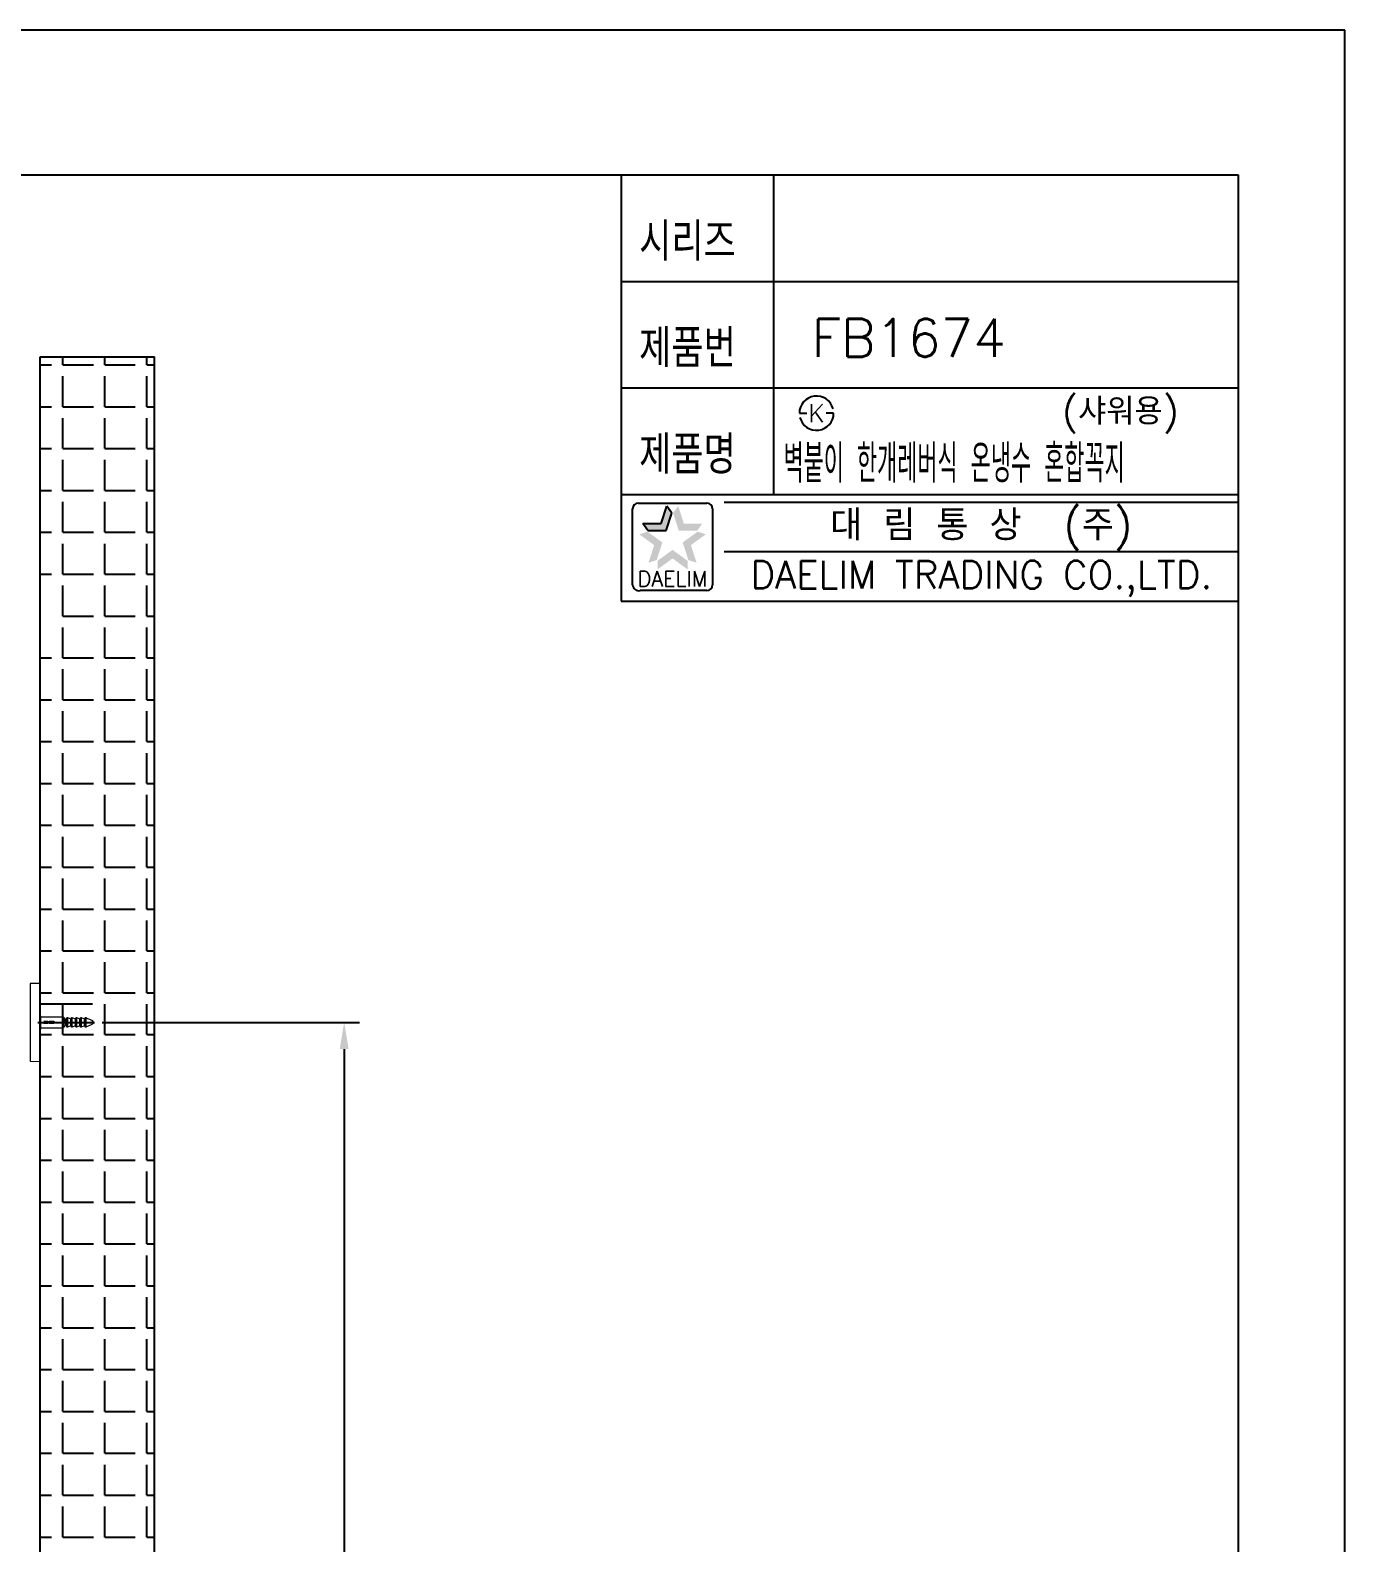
# Model space of a CAD drawing. Extents: x 3627 to 4221, y 1255 to 1675.
# Drawn here: x 4048.6 to 4221.2, y 1476.1 to 1674.8 of the extents above; entities that cross this region are included whole.
import ezdxf
from ezdxf.enums import TextEntityAlignment as Align

# ---------------------------------------------------------------- set-up
doc = ezdxf.new("R2010")
doc.units = 0
doc.header["$LTSCALE"] = 7
doc.header["$MEASUREMENT"] = 0
doc.layers.get('0').update_dxf_attribs({"color": 2, "linetype": 'CONTINUOUS'})
for name, color, linetype in [('D', 2, 'CONTINUOUS'), ('HT', 3, 'CONTINUOUS'), ('TXT', 4, 'CONTINUOUS')]:
    doc.layers.add(name, color=color, linetype=linetype)
doc.styles.add('GHS', font='romans', dxfattribs={"bigfont": 'ghs'})
doc.styles.add('ROMANS', font='romans')

# ---------------------------------------------------------------- blocks, each defined once
blk = doc.blocks.new('A$C460A07DD')
at = {"color": 1}
blk.add_line((-0.19, 0), (4.47, 0), dxfattribs=at)
at = {"color": 7, "linetype": 'Continuous', "lineweight": 15}
for p, q in [((1.88, 0.44), (0, 0.44)), ((0.29, 0.09), (0.58, 0.09)), ((0.58, 0.06), (0.58, 0.09)), ((0.71, -0.02), (0.71, 0.02)), ((0.79, 0.03), (0.75, 0.03)), ((0.75, -0.02), (0.75, 0.03)), ((0.79, 0.06), (0.79, 0.09)), ((0.79, 0.09), (1.08, 0.09)), ((0.79, 0.03), (0.79, -0.02)), ((1.08, 0.06), (1.08, 0.09)), ((1.88, 0.44), (1.88, 0.42)), ((1.88, 0.42), (1.92, 0.42)), ((1.92, -0.42), (1.92, 0.42)), ((1.95, 0.4), (1.95, -0.4)), ((2.19, 0.22), (2.11, 0.22)), ((2.19, -0.36), (2.19, 0.36)), ((2.24, 0.4), (2.24, -0.4)), ((2.24, 0.4), (2.51, 0.28)), ((2.51, -0.28), (2.51, 0.28)), ((2.56, 0.24), (2.55, 0.26)), ((2.56, -0.36), (2.56, 0.36)), ((2.61, 0.4), (2.61, -0.4)), ((2.61, 0.4), (2.89, 0.28)), ((2.89, -0.28), (2.89, 0.28)), ((2.94, -0.36), (2.94, 0.36)), ((2.99, 0.4), (2.99, -0.4)), ((2.99, 0.4), (3.26, 0.28)), ((3.26, -0.28), (3.26, 0.28)), ((3.31, -0.36), (3.31, 0.36)), ((3.36, 0.4), (3.36, -0.4)), ((3.36, 0.4), (3.64, 0.28)), ((3.64, -0.28), (3.64, 0.28)), ((3.69, -0.36), (3.69, 0.36)), ((3.74, 0.4), (3.74, -0.4)), ((4.29, -0.15), (4.29, 0.15)), ((4.31, 0.09), (4.31, -0.09)), ((0, -0.44), (1.88, -0.44)), ((0.58, -0.09), (0.29, -0.09)), ((0.58, -0.09), (0.58, -0.06)), ((0.75, -0.02), (0.79, -0.02)), ((0.79, -0.09), (0.79, -0.06)), ((1.08, -0.09), (0.79, -0.09)), ((1.08, -0.09), (1.08, -0.06)), ((1.92, -0.42), (1.88, -0.42)), ((1.88, -0.42), (1.88, -0.44)), ((2.18, -0.22), (2.19, -0.22)), ((2.51, -0.28), (2.24, -0.4)), ((2.89, -0.28), (2.61, -0.4)), ((3.26, -0.28), (2.99, -0.4)), ((3.64, -0.28), (3.36, -0.4))]:
    blk.add_line(p, q, dxfattribs=at)
blk.add_line((0, 0.44), (0, -0.44))
at = {"color": 8, "linetype": 'Continuous', "lineweight": 15}
blk.add_line((2.12, 0.14), (2.12, 0.19), dxfattribs=at)
at = {"color": 7, "linetype": 'Continuous', "lineweight": 15}
for centre, radius, start, end in [((0.66, 0.33), 0.304, 263.4644, 270.2691), ((0.72, 0.2), 0.18, 267.0203, 279.0053), ((0.79, 0.03), 0.0375, 90, 180), ((0.61, 0.03), 0.179, 357.0075, 9.0446), ((1.16, 0.33), 0.304, 263.4644, 270.2691), ((0.66, -0.33), 0.304, 89.7309, 96.5356), ((0.72, -0.2), 0.18, 80.9947, 92.9797), ((0.79, -0.02), 0.0375, 180, 270), ((0.61, -0.03), 0.179, 350.9554, 2.9925), ((1.16, -0.33), 0.304, 89.7309, 96.5356)]:
    blk.add_arc(centre, radius, start, end, dxfattribs=at)
for points, knots in [([(0.29, 0.06), (0.34, 0.06), (0.42, 0.06), (0.52, 0.06), (0.57, 0.06), (0.58, 0.06), (0.58, 0.06)], [0, 0, 0, 0, 0.472067, 0.778735, 0.931401, 1, 1, 1, 1]), ([(0.62, 0.03), (0.62, 0.03), (0.62, 0.03), (0.6, 0.03), (0.54, 0.03), (0.46, 0.03), (0.37, 0.03), (0.31, 0.03), (0.29, 0.03)], [0, 0, 0, 0, 0.020848, 0.125544, 0.284114, 0.573057, 0.828417, 1, 1, 1, 1]), ([(0.58, 0.09), (0.58, 0.09), (0.59, 0.09), (0.61, 0.09), (0.63, 0.08), (0.65, 0.06), (0.66, 0.04), (0.66, 0.03), (0.66, 0.02)], [0, 0, 0, 0, 0.016892, 0.235372, 0.450772, 0.624179, 0.82807, 1, 1, 1, 1]), ([(0.62, 0.03), (0.62, 0.03), (0.62, 0.04), (0.62, 0.05), (0.61, 0.06), (0.6, 0.06), (0.59, 0.06), (0.58, 0.06)], [0, 0, 0, 0, 0.173018, 0.375117, 0.543599, 0.7526, 1, 1, 1, 1]), ([(0.62, -0.02), (0.62, -0.02), (0.62, 0), (0.62, 0.01), (0.62, 0.03)], [0, 0, 0, 0, 0.234311, 1, 1, 1, 1]), ([(0.66, 0.02), (0.66, 0.01), (0.66, 0), (0.66, -0.02), (0.66, -0.02)], [0, 0, 0, 0, 0.76562, 1, 1, 1, 1]), ([(0.71, 0.02), (0.71, 0.03), (0.71, 0.04), (0.72, 0.06), (0.74, 0.08), (0.76, 0.09), (0.78, 0.09), (0.79, 0.09)], [0, 0, 0, 0, 0.141948, 0.3524597, 0.5653594, 0.7808906, 1, 1, 1, 1]), ([(0.79, 0.06), (0.84, 0.06), (0.92, 0.06), (1.02, 0.06), (1.07, 0.06), (1.08, 0.06), (1.08, 0.06)], [0, 0, 0, 0, 0.472067, 0.778735, 0.931401, 1, 1, 1, 1]), ([(1.12, 0.03), (1.12, 0.03), (1.12, 0.03), (1.1, 0.03), (1.04, 0.03), (0.96, 0.03), (0.87, 0.03), (0.81, 0.03), (0.79, 0.03)], [0, 0, 0, 0, 0.0208478, 0.1255439, 0.284114, 0.5730569, 0.828417, 1, 1, 1, 1]), ([(1.08, 0.09), (1.08, 0.09), (1.09, 0.09), (1.11, 0.09), (1.13, 0.08), (1.15, 0.06), (1.16, 0.04), (1.16, 0.03), (1.16, 0.02)], [0, 0, 0, 0, 0.0168916, 0.2353719, 0.4507719, 0.6241792, 0.8280698, 1, 1, 1, 1]), ([(1.12, 0.03), (1.12, 0.03), (1.12, 0.04), (1.12, 0.05), (1.11, 0.06), (1.1, 0.06), (1.09, 0.06), (1.08, 0.06)], [0, 0, 0, 0, 0.173018, 0.375117, 0.543599, 0.7526, 1, 1, 1, 1]), ([(1.12, -0.02), (1.12, -0.02), (1.12, 0), (1.12, 0.01), (1.12, 0.03)], [0, 0, 0, 0, 0.2343115, 1, 1, 1, 1]), ([(1.16, 0.02), (1.16, 0.01), (1.16, 0), (1.16, -0.02), (1.16, -0.02)], [0, 0, 0, 0, 0.76562, 1, 1, 1, 1]), ([(1.92, 0.42), (1.92, 0.42), (1.93, 0.42), (1.93, 0.41), (1.94, 0.41), (1.95, 0.41), (1.95, 0.4)], [0, 0, 0, 0, 0.143051, 0.35299, 0.744782, 1, 1, 1, 1]), ([(1.95, 0.4), (1.98, 0.37), (2.04, 0.3), (2.09, 0.22), (2.12, 0.19)], [0, 0, 0, 0, 0.499794, 1, 1, 1, 1]), ([(2.06, 0.26), (2.06, 0.26), (2.07, 0.27), (2.07, 0.27), (2.07, 0.26), (2.08, 0.25), (2.08, 0.23), (2.09, 0.2), (2.09, 0.16), (2.09, 0.13), (2.1, 0.08), (2.1, 0.04), (2.11, -0.01), (2.11, -0.05), (2.12, -0.1), (2.12, -0.14), (2.12, -0.17), (2.13, -0.21), (2.13, -0.23), (2.14, -0.25), (2.14, -0.27), (2.15, -0.27), (2.15, -0.27), (2.15, -0.26), (2.15, -0.26)], [0, 0, 0, 0, 0.039201, 0.086432, 0.132392, 0.179677, 0.225688, 0.273031, 0.319056, 0.36642, 0.412399, 0.459718, 0.505671, 0.552967, 0.598876, 0.646118, 0.692028, 0.739263, 0.78522, 0.832503, 0.878484, 0.925794, 0.97182, 1, 1, 1, 1]), ([(2.14, -0.26), (2.14, -0.26), (2.13, -0.26), (2.13, -0.25), (2.13, -0.23), (2.12, -0.21), (2.12, -0.17), (2.11, -0.14), (2.11, -0.1), (2.11, -0.05), (2.1, -0.01), (2.1, 0.04), (2.09, 0.08), (2.09, 0.12), (2.09, 0.16), (2.08, 0.19), (2.08, 0.22), (2.07, 0.24), (2.07, 0.26), (2.06, 0.27), (2.06, 0.27), (2.06, 0.26), (2.06, 0.26)], [0, 0, 0, 0, 0.011735, 0.066651, 0.119992, 0.17488, 0.228165, 0.282998, 0.336284, 0.391123, 0.444465, 0.49936, 0.552735, 0.607655, 0.661083, 0.716056, 0.769466, 0.82442, 0.877766, 0.932655, 0.985938, 1, 1, 1, 1]), ([(2.15, -0.27), (2.15, -0.27), (2.15, -0.27), (2.15, -0.26), (2.14, -0.25), (2.14, -0.23), (2.13, -0.21), (2.13, -0.17), (2.13, -0.14), (2.12, -0.1), (2.12, -0.05), (2.11, -0.01), (2.11, 0.04), (2.1, 0.08), (2.1, 0.13), (2.1, 0.16), (2.09, 0.2), (2.09, 0.23), (2.08, 0.25), (2.08, 0.26), (2.07, 0.27), (2.07, 0.27), (2.07, 0.26), (2.07, 0.26)], [0, 0, 0, 0, 0.0408033, 0.0881608, 0.1368874, 0.1842164, 0.2329177, 0.2801968, 0.3288489, 0.3761235, 0.4247752, 0.4720993, 0.520801, 0.5681529, 0.6168769, 0.6642774, 0.7130502, 0.7604408, 0.8092019, 0.8565364, 0.9052405, 0.9525138, 1, 1, 1, 1]), ([(2.07, 0.26), (2.07, 0.26), (2.08, 0.27), (2.08, 0.27), (2.08, 0.26), (2.09, 0.25), (2.09, 0.22), (2.1, 0.2), (2.1, 0.16), (2.11, 0.13), (2.11, 0.08), (2.11, 0.04), (2.12, -0.01), (2.12, -0.05), (2.13, -0.09), (2.13, -0.13), (2.13, -0.17), (2.14, -0.2), (2.14, -0.23), (2.15, -0.25), (2.15, -0.26), (2.16, -0.27), (2.16, -0.26), (2.16, -0.26)], [0, 0, 0, 0, 0.024066, 0.073584, 0.121777, 0.171357, 0.219603, 0.269246, 0.317499, 0.367156, 0.415359, 0.464966, 0.513142, 0.562724, 0.610854, 0.660381, 0.708518, 0.758044, 0.806231, 0.855808, 0.904022, 0.953628, 1, 1, 1, 1]), ([(2.11, 0.21), (2.11, 0.22), (2.1, 0.24), (2.09, 0.25), (2.08, 0.26)], [0, 0, 0, 0, 0.499577, 1, 1, 1, 1]), ([(2.18, -0.22), (2.18, -0.22), (2.18, -0.22), (2.18, -0.21), (2.17, -0.2), (2.17, -0.18), (2.16, -0.15), (2.16, -0.12), (2.16, -0.09), (2.15, -0.06), (2.15, -0.02), (2.14, 0.02), (2.14, 0.05), (2.13, 0.09), (2.13, 0.12), (2.13, 0.15), (2.12, 0.18), (2.12, 0.2), (2.11, 0.21), (2.11, 0.21), (2.11, 0.21)], [0, 0, 0, 0, 0.039491, 0.097575, 0.154021, 0.212105, 0.268552, 0.326636, 0.383083, 0.441168, 0.497614, 0.555697, 0.612144, 0.670228, 0.726676, 0.78476, 0.841208, 0.899292, 0.95574, 1, 1, 1, 1]), ([(2.19, 0.22), (2.19, 0.22), (2.19, 0.21), (2.19, 0.2), (2.18, 0.19), (2.17, 0.18), (2.16, 0.17), (2.15, 0.17), (2.14, 0.18), (2.13, 0.18), (2.12, 0.19), (2.12, 0.19)], [0, 0, 0, 0, 0.009986, 0.180078, 0.359082, 0.48953, 0.599532, 0.709907, 0.812094, 0.920636, 1, 1, 1, 1]), ([(2.19, 0.36), (2.19, 0.36), (2.19, 0.37), (2.2, 0.38), (2.21, 0.39), (2.22, 0.4), (2.23, 0.4), (2.23, 0.4), (2.24, 0.4), (2.24, 0.4)], [0, 0, 0, 0, 0.183485, 0.373192, 0.554244, 0.72489, 0.820724, 0.983017, 1, 1, 1, 1]), ([(2.56, 0.32), (2.56, 0.31), (2.56, 0.31), (2.56, 0.3), (2.56, 0.29), (2.55, 0.29), (2.55, 0.28), (2.54, 0.28), (2.54, 0.28), (2.53, 0.28), (2.52, 0.27), (2.52, 0.28), (2.51, 0.28), (2.51, 0.28), (2.51, 0.28)], [0, 0, 0, 0, 0.096932, 0.19322, 0.292336, 0.387669, 0.486172, 0.574819, 0.666624, 0.74646, 0.828966, 0.903471, 0.980128, 1, 1, 1, 1]), ([(2.56, 0.36), (2.56, 0.36), (2.56, 0.37), (2.57, 0.38), (2.58, 0.39), (2.59, 0.4), (2.6, 0.4), (2.61, 0.4), (2.61, 0.4), (2.61, 0.4)], [0, 0, 0, 0, 0.183485, 0.373192, 0.554244, 0.72489, 0.820724, 0.983017, 1, 1, 1, 1]), ([(2.94, 0.32), (2.94, 0.31), (2.94, 0.31), (2.94, 0.3), (2.93, 0.29), (2.93, 0.29), (2.92, 0.28), (2.92, 0.28), (2.91, 0.28), (2.9, 0.28), (2.9, 0.27), (2.89, 0.28), (2.89, 0.28), (2.89, 0.28), (2.89, 0.28)], [0, 0, 0, 0, 0.096932, 0.19322, 0.292336, 0.387669, 0.486172, 0.574819, 0.666624, 0.74646, 0.828966, 0.903471, 0.980128, 1, 1, 1, 1]), ([(2.94, 0.36), (2.94, 0.36), (2.94, 0.37), (2.95, 0.38), (2.96, 0.39), (2.97, 0.4), (2.98, 0.4), (2.98, 0.4), (2.99, 0.4), (2.99, 0.4)], [0, 0, 0, 0, 0.1834852, 0.3731921, 0.5542445, 0.7248902, 0.8207235, 0.9830171, 1, 1, 1, 1]), ([(3.31, 0.32), (3.31, 0.31), (3.31, 0.31), (3.31, 0.3), (3.31, 0.29), (3.3, 0.29), (3.3, 0.28), (3.29, 0.28), (3.29, 0.28), (3.28, 0.28), (3.27, 0.27), (3.27, 0.28), (3.26, 0.28), (3.26, 0.28), (3.26, 0.28)], [0, 0, 0, 0, 0.096932, 0.19322, 0.292336, 0.387669, 0.486172, 0.574819, 0.666624, 0.74646, 0.828966, 0.903471, 0.980128, 1, 1, 1, 1]), ([(3.31, 0.36), (3.31, 0.36), (3.31, 0.37), (3.32, 0.38), (3.33, 0.39), (3.34, 0.4), (3.35, 0.4), (3.36, 0.4), (3.36, 0.4), (3.36, 0.4)], [0, 0, 0, 0, 0.183485, 0.373192, 0.554244, 0.72489, 0.820724, 0.983017, 1, 1, 1, 1]), ([(3.69, 0.32), (3.69, 0.31), (3.69, 0.31), (3.69, 0.3), (3.68, 0.29), (3.68, 0.29), (3.67, 0.28), (3.67, 0.28), (3.66, 0.28), (3.65, 0.28), (3.65, 0.27), (3.64, 0.28), (3.64, 0.28), (3.64, 0.28), (3.64, 0.28)], [0, 0, 0, 0, 0.096932, 0.19322, 0.292336, 0.387669, 0.486172, 0.574819, 0.666624, 0.74646, 0.828966, 0.903471, 0.980128, 1, 1, 1, 1]), ([(3.69, 0.36), (3.69, 0.36), (3.69, 0.37), (3.7, 0.38), (3.71, 0.39), (3.72, 0.4), (3.73, 0.4), (3.73, 0.4), (3.74, 0.4), (3.74, 0.4)], [0, 0, 0, 0, 0.183485, 0.373192, 0.554244, 0.72489, 0.820724, 0.983017, 1, 1, 1, 1]), ([(3.74, 0.4), (3.84, 0.35), (3.98, 0.29), (4.17, 0.21), (4.25, 0.17), (4.29, 0.15)], [0, 0, 0, 0, 0.551031, 0.775407, 1, 1, 1, 1]), ([(4.29, 0.15), (4.29, 0.14), (4.29, 0.14), (4.3, 0.14), (4.3, 0.13), (4.31, 0.12), (4.31, 0.1), (4.31, 0.09)], [0, 0, 0, 0, 0.025596, 0.19508, 0.24725, 0.564914, 1, 1, 1, 1]), ([(0.29, -0.02), (0.31, -0.02), (0.34, -0.02), (0.4, -0.02), (0.45, -0.02), (0.51, -0.02), (0.55, -0.02), (0.58, -0.02), (0.6, -0.02), (0.61, -0.02), (0.62, -0.02), (0.62, -0.02)], [0, 0, 0, 0, 0.141966, 0.284813, 0.431162, 0.579242, 0.719376, 0.79503, 0.872103, 0.96403, 1, 1, 1, 1]), ([(0.58, -0.06), (0.58, -0.06), (0.57, -0.06), (0.53, -0.06), (0.44, -0.06), (0.36, -0.06), (0.29, -0.06)], [0, 0, 0, 0, 0.070858, 0.217958, 0.3643, 1, 1, 1, 1]), ([(0.58, -0.06), (0.58, -0.06), (0.59, -0.06), (0.59, -0.06), (0.6, -0.06), (0.61, -0.05), (0.61, -0.05), (0.62, -0.04), (0.62, -0.03), (0.62, -0.02)], [0, 0, 0, 0, 0.027434, 0.231118, 0.301702, 0.519144, 0.581325, 0.782015, 1, 1, 1, 1]), ([(0.66, -0.02), (0.66, -0.02), (0.66, -0.03), (0.65, -0.05), (0.64, -0.06), (0.63, -0.08), (0.62, -0.09), (0.6, -0.09), (0.59, -0.09), (0.58, -0.09)], [0, 0, 0, 0, 0.017433, 0.217197, 0.420691, 0.484656, 0.709597, 0.851863, 1, 1, 1, 1]), ([(0.79, -0.09), (0.78, -0.09), (0.77, -0.09), (0.75, -0.08), (0.73, -0.07), (0.72, -0.05), (0.71, -0.03), (0.71, -0.02)], [0, 0, 0, 0, 0.145418, 0.368001, 0.585083, 0.794333, 1, 1, 1, 1]), ([(0.79, -0.02), (0.81, -0.02), (0.84, -0.02), (0.9, -0.02), (0.95, -0.02), (1.01, -0.02), (1.05, -0.02), (1.08, -0.02), (1.1, -0.02), (1.11, -0.02), (1.12, -0.02), (1.12, -0.02)], [0, 0, 0, 0, 0.141966, 0.284813, 0.431162, 0.579242, 0.719376, 0.79503, 0.872103, 0.96403, 1, 1, 1, 1]), ([(1.08, -0.06), (1.08, -0.06), (1.07, -0.06), (1.03, -0.06), (0.94, -0.06), (0.86, -0.06), (0.79, -0.06)], [0, 0, 0, 0, 0.070858, 0.217958, 0.3643, 1, 1, 1, 1]), ([(1.08, -0.06), (1.08, -0.06), (1.09, -0.06), (1.09, -0.06), (1.1, -0.06), (1.11, -0.05), (1.11, -0.05), (1.12, -0.04), (1.12, -0.03), (1.12, -0.02)], [0, 0, 0, 0, 0.027434, 0.231118, 0.301702, 0.519144, 0.581325, 0.782015, 1, 1, 1, 1]), ([(1.16, -0.02), (1.16, -0.02), (1.16, -0.03), (1.15, -0.05), (1.14, -0.06), (1.13, -0.08), (1.12, -0.09), (1.1, -0.09), (1.09, -0.09), (1.08, -0.09)], [0, 0, 0, 0, 0.017433, 0.217197, 0.420691, 0.484656, 0.709597, 0.851863, 1, 1, 1, 1]), ([(1.95, -0.4), (1.95, -0.41), (1.94, -0.41), (1.93, -0.42), (1.92, -0.42), (1.92, -0.42)], [0, 0, 0, 0, 0.216514, 0.625663, 1, 1, 1, 1]), ([(2.12, -0.19), (2.11, -0.2), (2.08, -0.25), (2.02, -0.32), (1.97, -0.38), (1.95, -0.4)], [0, 0, 0, 0, 0.226016, 0.612911, 1, 1, 1, 1]), ([(2.11, -0.21), (2.11, -0.22), (2.12, -0.24), (2.13, -0.25), (2.14, -0.26)], [0, 0, 0, 0, 0.499592, 1, 1, 1, 1]), ([(2.16, -0.26), (2.16, -0.26), (2.17, -0.24), (2.18, -0.23), (2.19, -0.22)], [0, 0, 0, 0, 0.542336, 1, 1, 1, 1]), ([(2.17, -0.18), (2.17, -0.18), (2.17, -0.18), (2.18, -0.19), (2.19, -0.2), (2.19, -0.21), (2.19, -0.22)], [0, 0, 0, 0, 0.017884, 0.336221, 0.652877, 1, 1, 1, 1]), ([(2.24, -0.4), (2.24, -0.4), (2.23, -0.4), (2.22, -0.4), (2.2, -0.39), (2.2, -0.38), (2.19, -0.37), (2.19, -0.36), (2.19, -0.36), (2.19, -0.36)], [0, 0, 0, 0, 0.152598, 0.314169, 0.474335, 0.638043, 0.809184, 0.989744, 1, 1, 1, 1]), ([(2.51, -0.28), (2.51, -0.28), (2.52, -0.28), (2.52, -0.28), (2.53, -0.27), (2.53, -0.28), (2.54, -0.28), (2.54, -0.28), (2.55, -0.28), (2.55, -0.29), (2.56, -0.29), (2.56, -0.3), (2.56, -0.31), (2.56, -0.31), (2.56, -0.32), (2.56, -0.32)], [0, 0, 0, 0, 0.0456891, 0.125421, 0.2078148, 0.2822779, 0.3588875, 0.4274351, 0.5132092, 0.6016315, 0.6873457, 0.7752357, 0.8670277, 0.9612337, 1, 1, 1, 1]), ([(2.61, -0.4), (2.61, -0.4), (2.6, -0.4), (2.59, -0.4), (2.58, -0.39), (2.57, -0.38), (2.56, -0.37), (2.56, -0.36), (2.56, -0.36), (2.56, -0.36)], [0, 0, 0, 0, 0.152598, 0.314169, 0.474335, 0.638043, 0.809184, 0.989744, 1, 1, 1, 1]), ([(2.89, -0.28), (2.89, -0.28), (2.89, -0.28), (2.9, -0.28), (2.9, -0.27), (2.91, -0.28), (2.91, -0.28), (2.92, -0.28), (2.92, -0.28), (2.93, -0.29), (2.93, -0.29), (2.93, -0.3), (2.94, -0.31), (2.94, -0.31), (2.94, -0.32), (2.94, -0.32)], [0, 0, 0, 0, 0.045689, 0.125421, 0.207815, 0.282278, 0.358888, 0.427435, 0.513209, 0.601632, 0.687346, 0.775236, 0.867028, 0.961234, 1, 1, 1, 1]), ([(2.99, -0.4), (2.99, -0.4), (2.98, -0.4), (2.97, -0.4), (2.95, -0.39), (2.95, -0.38), (2.94, -0.37), (2.94, -0.36), (2.94, -0.36), (2.94, -0.36)], [0, 0, 0, 0, 0.152598, 0.314169, 0.474335, 0.638043, 0.809184, 0.989744, 1, 1, 1, 1]), ([(3.26, -0.28), (3.26, -0.28), (3.27, -0.28), (3.27, -0.28), (3.28, -0.27), (3.28, -0.28), (3.29, -0.28), (3.29, -0.28), (3.3, -0.28), (3.3, -0.29), (3.31, -0.29), (3.31, -0.3), (3.31, -0.31), (3.31, -0.31), (3.31, -0.32), (3.31, -0.32)], [0, 0, 0, 0, 0.045689, 0.125421, 0.207815, 0.282278, 0.358888, 0.427435, 0.513209, 0.601632, 0.687346, 0.775236, 0.867028, 0.961234, 1, 1, 1, 1]), ([(3.36, -0.4), (3.36, -0.4), (3.35, -0.4), (3.34, -0.4), (3.33, -0.39), (3.32, -0.38), (3.31, -0.37), (3.31, -0.36), (3.31, -0.36), (3.31, -0.36)], [0, 0, 0, 0, 0.152598, 0.314169, 0.474335, 0.638043, 0.809184, 0.989744, 1, 1, 1, 1]), ([(3.64, -0.28), (3.64, -0.28), (3.64, -0.28), (3.65, -0.28), (3.65, -0.27), (3.66, -0.28), (3.66, -0.28), (3.67, -0.28), (3.67, -0.28), (3.68, -0.29), (3.68, -0.29), (3.68, -0.3), (3.69, -0.31), (3.69, -0.31), (3.69, -0.32), (3.69, -0.32)], [0, 0, 0, 0, 0.045689, 0.125421, 0.207815, 0.282278, 0.358888, 0.427435, 0.513209, 0.601632, 0.687346, 0.775236, 0.867028, 0.961234, 1, 1, 1, 1]), ([(3.74, -0.4), (3.74, -0.4), (3.73, -0.4), (3.72, -0.4), (3.7, -0.39), (3.7, -0.38), (3.69, -0.37), (3.69, -0.36), (3.69, -0.36), (3.69, -0.36)], [0, 0, 0, 0, 0.152598, 0.314169, 0.474335, 0.638043, 0.809184, 0.989744, 1, 1, 1, 1]), ([(4.29, -0.15), (4.28, -0.15), (4.22, -0.18), (4.13, -0.23), (3.95, -0.3), (3.83, -0.36), (3.74, -0.4)], [0, 0, 0, 0, 0.070182, 0.302337, 0.534727, 1, 1, 1, 1]), ([(4.31, -0.09), (4.31, -0.1), (4.31, -0.11), (4.31, -0.12), (4.3, -0.14), (4.29, -0.14), (4.29, -0.14), (4.29, -0.15)], [0, 0, 0, 0, 0.176979, 0.522801, 0.753282, 0.949342, 1, 1, 1, 1])]:
    blk.add_open_spline(points, degree=3, knots=knots, dxfattribs=at)
blk = doc.blocks.new('BORDER')
for p, q in [((1, 1), (0, 1)), ((1, 0), (1, 1))]:
    blk.add_line(p, q)

msp = doc.modelspace()

# ---------------------------------------------------------------- linework, layer by layer
at = {"color": 7}
for p, q in [((4126.23, 1655.78), (4126.23, 1599.78)), ((4146.23, 1655.78), (4146.23, 1613.78)), ((4126.23, 1641.78), (4207.23, 1641.78)), ((4126.23, 1627.78), (4207.23, 1627.78)), ((4126.23, 1613.78), (4207.23, 1613.78)), ((4126.23, 1599.78), (4207.23, 1599.78))]:
    msp.add_line(p, q, dxfattribs=at)
at = {"color": 2, "linetype": 'Continuous'}
for p, q in [((4127.71, 1601.91), (4127.71, 1611.91)), ((4128.46, 1612.66), (4137.46, 1612.66)), ((4138.21, 1611.91), (4138.21, 1601.91)), ((4139.73, 1612.78), (4207.23, 1612.78)), ((4139.73, 1606.28), (4207.23, 1606.28)), ((4137.46, 1601.16), (4128.71, 1601.16))]:
    msp.add_line(p, q, dxfattribs=at)
at = {"color": 2}
for p, q in [((4131.47, 1609.96), (4132.22, 1612.26)), ((4132.88, 1611.35), (4132.22, 1612.26)), ((4129.71, 1609.04), (4129.04, 1609.96)), ((4129.04, 1609.96), (4131.47, 1609.96)), ((4132.13, 1609.04), (4132.88, 1611.35)), ((4129.71, 1609.04), (4132.13, 1609.04))]:
    msp.add_line(p, q, dxfattribs=at)
at = {"color": 7, "linetype": 'Continuous', "lineweight": 15}
for p, q in [((4050.25, 1564.78), (4050.25, 1564.85)), ((4049.91, 1549.55), (4048.61, 1549.53)), ((4049.91, 1549.55), (4049.91, 1539.31)), ((4049.95, 1545.31), (4049.95, 1543.55)), ((4048.61, 1539.33), (4049.91, 1539.31))]:
    msp.add_line(p, q, dxfattribs=at)
at = {"color": 8, "linetype": 'Continuous', "lineweight": 15}
msp.add_line((4048.61, 1549.53), (4048.61, 1539.33), dxfattribs=at)
at = {"color": 2, "linetype": 'Continuous'}
for centre, radius, start, end in [((4128.46, 1611.91), 0.75, 90, 180), ((4137.46, 1611.91), 0.75, 0, 90), ((4128.58, 1602.03), 0.884, 188.1301, 278.1301), ((4137.46, 1601.91), 0.75, 270, 0)]:
    msp.add_arc(centre, radius, start, end, dxfattribs=at)
at = {"color": 7, "linetype": 'Continuous', "lineweight": 15}
for centre, start, end in [((4049.85, 1545.31), 0, 53.3089), ((4049.85, 1543.55), 306.6911, 0)]:
    msp.add_arc(centre, 0.1, start, end, dxfattribs=at)
at = {"color": 2}
for points in [[(4131.47, 1609.96), (4132.13, 1609.04), (4132.22, 1612.26), (4132.88, 1611.35)], [(4133.7, 1612.26), (4133.03, 1611.35), (4134.44, 1609.96), (4133.78, 1609.04)], [(4129.04, 1609.96), (4129.71, 1609.04), (4131.47, 1609.96), (4132.13, 1609.04)], [(4134.44, 1609.96), (4133.78, 1609.04), (4136.87, 1609.96), (4136.2, 1609.04)], [(4130.55, 1607.13), (4131.62, 1607.48), (4128.59, 1608.55), (4129.66, 1608.9)], [(4137.33, 1608.55), (4136.25, 1608.9), (4135.36, 1607.13), (4134.29, 1607.48)], [(4129.8, 1604.82), (4130.87, 1605.17), (4130.55, 1607.13), (4131.62, 1607.48)], [(4132.96, 1605.38), (4132.96, 1606.51), (4130.99, 1603.95), (4130.99, 1605.08)], [(4134.92, 1603.95), (4134.92, 1605.08), (4132.96, 1605.38), (4132.96, 1606.51)], [(4135.36, 1607.13), (4134.29, 1607.48), (4136.11, 1604.82), (4135.04, 1605.17)]]:
    msp.add_solid(points, dxfattribs=at)
at = {"layer": 'D'}
for p, q in [((4149.61, 1624.46), (4150.11, 1624.46)), ((4150.11, 1624.46), (4150.61, 1624.46)), ((4153.61, 1624.46), (4153.11, 1624.46)), ((4154.11, 1624.46), (4153.61, 1624.46)), ((4056.78, 1546.82), (4049.91, 1546.82)), ((4058.07, 1544.43), (4091.83, 1544.43)), ((4089.83, 1540.93), (4089.83, 1386.58))]:
    msp.add_line(p, q, dxfattribs=at)
for start, end in [(15, 180), (195, 0)]:
    msp.add_arc((4151.86, 1624.46), 2.25, start, end, dxfattribs=at)
msp.add_solid([(4089.25, 1540.93), (4090.42, 1540.93), (4089.83, 1544.43)], dxfattribs=at)
at = {"layer": 'HT', "ltscale": 0.5}
for p, q in [((4049.91, 1281.85), (4049.91, 1631.85)), ((4049.91, 1631.85), (4064.91, 1631.85)), ((4052.9, 1630.82), (4052.9, 1631.85)), ((4058.4, 1630.82), (4058.4, 1631.85)), ((4063.9, 1630.82), (4063.9, 1631.85)), ((4064.91, 1275.45), (4064.91, 1631.85)), ((4049.91, 1630.82), (4051.4, 1630.82)), ((4052.9, 1630.82), (4056.9, 1630.82)), ((4058.4, 1630.82), (4062.4, 1630.82)), ((4063.9, 1630.82), (4064.91, 1630.82)), ((4052.9, 1625.32), (4052.9, 1629.32)), ((4058.4, 1625.32), (4058.4, 1629.32)), ((4063.9, 1625.32), (4063.9, 1629.32)), ((4049.91, 1625.32), (4051.4, 1625.32)), ((4052.9, 1625.32), (4056.9, 1625.32)), ((4052.9, 1619.82), (4052.9, 1623.82)), ((4058.4, 1625.32), (4062.4, 1625.32)), ((4058.4, 1619.82), (4058.4, 1623.82)), ((4063.9, 1625.32), (4064.91, 1625.32)), ((4063.9, 1619.82), (4063.9, 1623.82)), ((4049.91, 1619.82), (4051.4, 1619.82)), ((4052.9, 1619.82), (4056.9, 1619.82)), ((4058.4, 1619.82), (4062.4, 1619.82)), ((4063.9, 1619.82), (4064.91, 1619.82)), ((4052.9, 1614.32), (4052.9, 1618.32)), ((4058.4, 1614.32), (4058.4, 1618.32)), ((4063.9, 1614.32), (4063.9, 1618.32)), ((4049.91, 1614.32), (4051.4, 1614.32)), ((4052.9, 1614.32), (4056.9, 1614.32)), ((4058.4, 1614.32), (4062.4, 1614.32)), ((4063.9, 1614.32), (4064.91, 1614.32)), ((4052.9, 1608.82), (4052.9, 1612.82)), ((4058.4, 1608.82), (4058.4, 1612.82)), ((4063.9, 1608.82), (4063.9, 1612.82)), ((4049.91, 1608.82), (4051.4, 1608.82)), ((4052.9, 1608.82), (4056.9, 1608.82)), ((4058.4, 1608.82), (4062.4, 1608.82)), ((4063.9, 1608.82), (4064.91, 1608.82)), ((4052.9, 1603.32), (4052.9, 1607.32)), ((4058.4, 1603.32), (4058.4, 1607.32)), ((4063.9, 1603.32), (4063.9, 1607.32)), ((4049.91, 1603.32), (4051.4, 1603.32)), ((4052.9, 1603.32), (4056.9, 1603.32)), ((4052.9, 1597.82), (4052.9, 1601.82)), ((4058.4, 1603.32), (4062.4, 1603.32)), ((4058.4, 1597.82), (4058.4, 1601.82)), ((4063.9, 1603.32), (4064.91, 1603.32)), ((4063.9, 1597.82), (4063.9, 1601.82)), ((4052.9, 1597.82), (4056.9, 1597.82)), ((4058.4, 1597.82), (4062.4, 1597.82)), ((4063.9, 1597.82), (4064.91, 1597.82)), ((4052.9, 1592.32), (4052.9, 1596.32)), ((4058.4, 1592.32), (4058.4, 1596.32)), ((4063.9, 1592.32), (4063.9, 1596.32)), ((4049.91, 1592.32), (4051.4, 1592.32)), ((4052.9, 1592.32), (4056.9, 1592.32)), ((4058.4, 1592.32), (4062.4, 1592.32)), ((4063.9, 1592.32), (4064.91, 1592.32)), ((4052.9, 1586.82), (4052.9, 1590.82)), ((4058.4, 1586.82), (4058.4, 1590.82)), ((4063.9, 1586.82), (4063.9, 1590.82)), ((4049.91, 1586.82), (4051.4, 1586.82)), ((4052.9, 1586.82), (4056.9, 1586.82)), ((4058.4, 1586.82), (4062.4, 1586.82)), ((4063.9, 1586.82), (4064.91, 1586.82)), ((4052.9, 1581.32), (4052.9, 1585.32)), ((4058.4, 1581.32), (4058.4, 1585.32)), ((4063.9, 1581.32), (4063.9, 1585.32)), ((4049.91, 1581.32), (4051.4, 1581.32)), ((4052.9, 1581.32), (4056.9, 1581.32)), ((4052.9, 1575.82), (4052.9, 1579.82)), ((4058.4, 1581.32), (4062.4, 1581.32)), ((4058.4, 1575.82), (4058.4, 1579.82)), ((4063.9, 1581.32), (4064.91, 1581.32)), ((4063.9, 1575.82), (4063.9, 1579.82)), ((4049.91, 1575.82), (4051.4, 1575.82)), ((4052.9, 1575.82), (4056.9, 1575.82)), ((4058.4, 1575.82), (4062.4, 1575.82)), ((4063.9, 1575.82), (4064.91, 1575.82)), ((4052.9, 1570.32), (4052.9, 1574.32)), ((4058.4, 1570.32), (4058.4, 1574.32)), ((4063.9, 1570.32), (4063.9, 1574.32)), ((4049.91, 1570.32), (4051.4, 1570.32)), ((4052.9, 1570.32), (4056.9, 1570.32)), ((4058.4, 1570.32), (4062.4, 1570.32)), ((4063.9, 1570.32), (4064.91, 1570.32)), ((4052.9, 1564.82), (4052.9, 1568.82)), ((4058.4, 1564.82), (4058.4, 1568.82)), ((4063.9, 1564.82), (4063.9, 1568.82)), ((4049.91, 1564.82), (4051.4, 1564.82)), ((4052.9, 1564.82), (4056.9, 1564.82)), ((4058.4, 1564.82), (4062.4, 1564.82)), ((4063.9, 1564.82), (4064.91, 1564.82)), ((4052.9, 1559.32), (4052.9, 1563.32)), ((4058.4, 1559.32), (4058.4, 1563.32)), ((4063.9, 1559.32), (4063.9, 1563.32)), ((4049.91, 1559.32), (4051.4, 1559.32)), ((4052.9, 1559.32), (4056.9, 1559.32)), ((4058.4, 1559.32), (4062.4, 1559.32)), ((4063.9, 1559.32), (4064.91, 1559.32)), ((4052.9, 1553.82), (4052.9, 1557.82)), ((4058.4, 1553.82), (4058.4, 1557.82)), ((4063.9, 1553.82), (4063.9, 1557.82)), ((4049.91, 1553.82), (4051.4, 1553.82)), ((4052.9, 1553.82), (4056.9, 1553.82)), ((4052.9, 1548.32), (4052.9, 1552.32)), ((4058.4, 1553.82), (4062.4, 1553.82)), ((4058.4, 1548.32), (4058.4, 1552.32)), ((4063.9, 1553.82), (4064.91, 1553.82)), ((4063.9, 1548.32), (4063.9, 1552.32)), ((4049.91, 1548.32), (4051.4, 1548.32)), ((4052.9, 1548.32), (4056.9, 1548.32)), ((4058.4, 1548.32), (4062.4, 1548.32)), ((4063.9, 1548.32), (4064.91, 1548.32)), ((4052.9, 1542.82), (4052.9, 1546.82)), ((4058.4, 1542.82), (4058.4, 1546.82)), ((4063.9, 1542.82), (4063.9, 1546.82)), ((4049.91, 1542.82), (4051.4, 1542.82)), ((4052.9, 1542.82), (4056.9, 1542.82)), ((4058.4, 1542.82), (4062.4, 1542.82)), ((4063.9, 1542.82), (4064.91, 1542.82)), ((4052.9, 1537.32), (4052.9, 1541.32)), ((4058.4, 1537.32), (4058.4, 1541.32)), ((4063.9, 1537.32), (4063.9, 1541.32)), ((4049.91, 1537.32), (4051.4, 1537.32)), ((4052.9, 1537.32), (4056.9, 1537.32)), ((4058.4, 1537.32), (4062.4, 1537.32)), ((4063.9, 1537.32), (4064.91, 1537.32)), ((4052.9, 1531.82), (4052.9, 1535.82)), ((4058.4, 1531.82), (4058.4, 1535.82)), ((4063.9, 1531.82), (4063.9, 1535.82)), ((4049.91, 1531.82), (4051.4, 1531.82)), ((4052.9, 1531.82), (4056.9, 1531.82)), ((4052.9, 1526.32), (4052.9, 1530.32)), ((4058.4, 1531.82), (4062.4, 1531.82)), ((4058.4, 1526.32), (4058.4, 1530.32)), ((4063.9, 1531.82), (4064.91, 1531.82)), ((4063.9, 1526.32), (4063.9, 1530.32)), ((4049.91, 1526.32), (4051.4, 1526.32)), ((4052.9, 1526.32), (4056.9, 1526.32)), ((4058.4, 1526.32), (4062.4, 1526.32)), ((4063.9, 1526.32), (4064.91, 1526.32)), ((4052.9, 1520.82), (4052.9, 1524.82)), ((4058.4, 1520.82), (4058.4, 1524.82)), ((4063.9, 1520.82), (4063.9, 1524.82)), ((4049.91, 1520.82), (4051.4, 1520.82)), ((4052.9, 1520.82), (4056.9, 1520.82)), ((4058.4, 1520.82), (4062.4, 1520.82)), ((4063.9, 1520.82), (4064.91, 1520.82)), ((4052.9, 1515.32), (4052.9, 1519.32)), ((4058.4, 1515.32), (4058.4, 1519.32)), ((4063.9, 1515.32), (4063.9, 1519.32)), ((4049.91, 1515.32), (4051.4, 1515.32)), ((4052.9, 1515.32), (4056.9, 1515.32)), ((4058.4, 1515.32), (4062.4, 1515.32)), ((4063.9, 1515.32), (4064.91, 1515.32)), ((4052.9, 1509.82), (4052.9, 1513.82)), ((4058.4, 1509.82), (4058.4, 1513.82)), ((4063.9, 1509.82), (4063.9, 1513.82)), ((4049.91, 1509.82), (4051.4, 1509.82)), ((4052.9, 1509.82), (4056.9, 1509.82)), ((4052.9, 1504.32), (4052.9, 1508.32)), ((4058.4, 1509.82), (4062.4, 1509.82)), ((4058.4, 1504.32), (4058.4, 1508.32)), ((4063.9, 1509.82), (4064.91, 1509.82)), ((4063.9, 1504.32), (4063.9, 1508.32)), ((4049.91, 1504.32), (4051.4, 1504.32)), ((4052.9, 1504.32), (4056.9, 1504.32)), ((4058.4, 1504.32), (4062.4, 1504.32)), ((4063.9, 1504.32), (4064.91, 1504.32)), ((4052.9, 1498.82), (4052.9, 1502.82)), ((4058.4, 1498.82), (4058.4, 1502.82)), ((4063.9, 1498.82), (4063.9, 1502.82)), ((4049.91, 1498.82), (4051.4, 1498.82)), ((4052.9, 1498.82), (4056.9, 1498.82)), ((4058.4, 1498.82), (4062.4, 1498.82)), ((4063.9, 1498.82), (4064.91, 1498.82)), ((4052.9, 1493.32), (4052.9, 1497.32)), ((4058.4, 1493.32), (4058.4, 1497.32)), ((4063.9, 1493.32), (4063.9, 1497.32)), ((4049.91, 1493.32), (4051.4, 1493.32)), ((4052.9, 1493.32), (4056.9, 1493.32)), ((4058.4, 1493.32), (4062.4, 1493.32)), ((4063.9, 1493.32), (4064.91, 1493.32)), ((4052.9, 1487.82), (4052.9, 1491.82)), ((4058.4, 1487.82), (4058.4, 1491.82)), ((4063.9, 1487.82), (4063.9, 1491.82)), ((4049.91, 1487.82), (4051.4, 1487.82)), ((4052.9, 1487.82), (4056.9, 1487.82)), ((4058.4, 1487.82), (4062.4, 1487.82)), ((4063.9, 1487.82), (4064.91, 1487.82)), ((4052.9, 1482.32), (4052.9, 1486.32)), ((4058.4, 1482.32), (4058.4, 1486.32)), ((4063.9, 1482.32), (4063.9, 1486.32)), ((4049.91, 1482.32), (4051.4, 1482.32)), ((4052.9, 1482.32), (4056.9, 1482.32)), ((4052.9, 1476.82), (4052.9, 1480.82)), ((4058.4, 1482.32), (4062.4, 1482.32)), ((4058.4, 1476.82), (4058.4, 1480.82)), ((4063.9, 1482.32), (4064.91, 1482.32)), ((4063.9, 1476.82), (4063.9, 1480.82)), ((4049.91, 1476.82), (4051.4, 1476.82)), ((4052.9, 1476.82), (4056.9, 1476.82)), ((4058.4, 1476.82), (4062.4, 1476.82)), ((4063.9, 1476.82), (4064.91, 1476.82))]:
    msp.add_line(p, q, dxfattribs=at)
at = {"layer": 'TXT'}
for p, q in [((3653.23, 1655.78), (4207.23, 1655.78)), ((4207.23, 1655.78), (4207.23, 1265.78))]:
    msp.add_line(p, q, dxfattribs=at)

# ---------------------------------------------------------------- block references
for name, p, xscale, yscale, zscale in [('BORDER', (3627.23, 1254.78), 594, 420, 594), ('A$C460A07DD', (4049.91, 1544.43), 1.6, 1.6, 1.6)]:
    msp.add_blockref(name, p, dxfattribs=dict(xscale=xscale, yscale=yscale, zscale=zscale))

# ---------------------------------------------------------------- texts
at = {"color": 7, "style": 'GHS'}
msp.add_text('FB1674', height=5, dxfattribs=at).set_placement((4163.97, 1634.35), align=Align.MIDDLE)
at = {"style": 'GHS'}
msp.add_text('(샤워용)', height=3.5, dxfattribs=at).set_placement((4184.11, 1622.96))
at = {"style": 'GHS', "width": 0.5}
msp.add_text('벽붙이 한개레버식 온냉수 혼합꼭지', height=5, dxfattribs=at).set_placement((4147.52, 1615.34))
at = {"color": 7, "linetype": 'Continuous'}
for s, height, style, p in [('대 림 통 상  (주)', 4, 'GHS', (4173.49, 1609.47)), ('DAELIM TRADING CO.,LTD.', 3.6, 'ROMANS', (4173.49, 1602.7))]:
    msp.add_text(s, height=height, dxfattribs=dict(at, style=style)).set_placement(p, align=Align.MIDDLE)
at = {"color": 2, "linetype": 'Continuous', "style": 'ROMANS'}
msp.add_text('DAELIM', height=2, dxfattribs=at).set_placement((4132.96, 1601.71), align=Align.CENTER)
at = {"layer": 'D', "style": 'GHS', "width": 0.8}
for s, p in [('시리즈', (4128.57, 1644.5)), ('제품번', (4128.57, 1630.5)), ('제품명', (4128.57, 1616.5))]:
    msp.add_text(s, height=5, dxfattribs=at).set_placement(p)
at = {"layer": 'D', "style": 'GHS'}
msp.add_text('K', height=2.39, dxfattribs=at).set_placement((4151.86, 1624.46), align=Align.MIDDLE)

doc.saveas('drawing.dxf')
